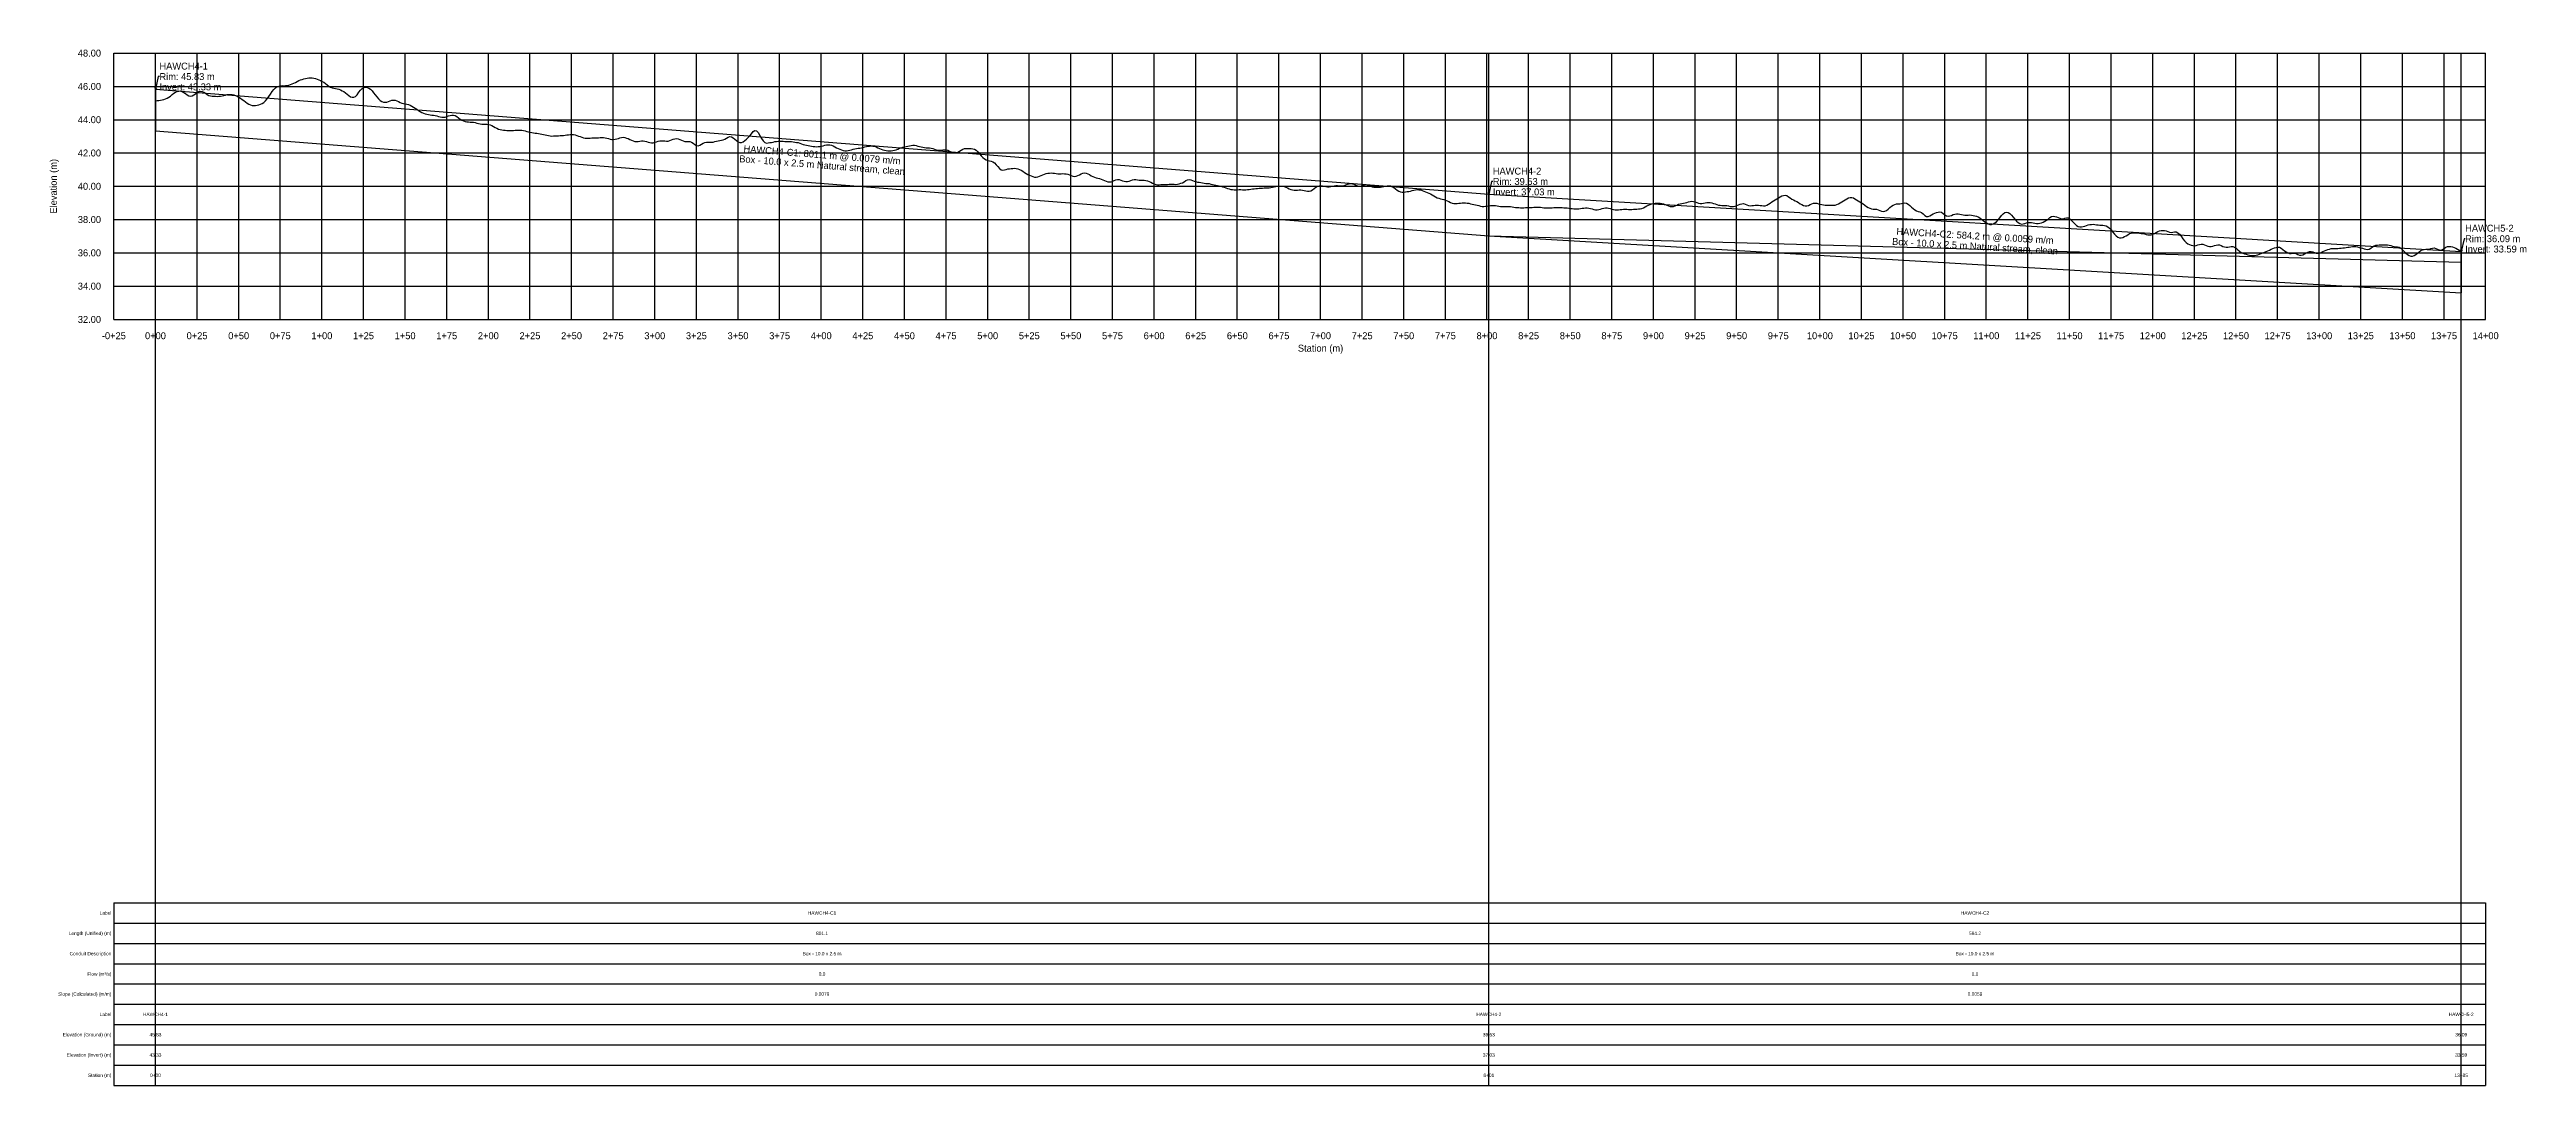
# Model space of a CAD drawing. Extents: x -64 to 1425, y -140 to 482.
import ezdxf
from ezdxf.enums import TextEntityAlignment as Align

# ---------------------------------------------------------------- set-up
doc = ezdxf.new("R2010")
doc.units = 0
for name, color, linetype in [('Annotation', 7, 'Continuous'), ('Annotation_Table', 254, 'Continuous'), ('Crown', 7, 'Continuous'), ('Grid', 254, 'Continuous'), ('Grid_Text', 7, 'Continuous'), ('Ground_Elevation', 3, 'Continuous'), ('Hydraulic_Grade', 5, 'Continuous'), ('Invert', 7, 'Continuous'), ('Structure', 7, 'Continuous')]:
    doc.layers.add(name, color=color, linetype=linetype)

msp = doc.modelspace()

# ---------------------------------------------------------------- linework, layer by layer
at = {"layer": 'Annotation', "color": 0}
for points in [[(2.4, 465.9), (1.7, 465.9), (0, 458.3)], [(803.5, 402.9), (802.8, 402.9), (801.1, 395.3)], [(1387.7, 368.5), (1387, 368.5), (1385.3, 360.9)]]:
    msp.add_lwpolyline(points, dxfattribs=at)
for points in [[(0, 458.3), (-0.2, 459.3), (0.6, 459.1)], [(801.1, 395.3), (800.9, 396.2), (801.6, 396.1)], [(1385.3, 360.9), (1385.1, 361.9), (1385.9, 361.7)]]:
    msp.add_lwpolyline(points, close=True, dxfattribs=at)
at = {"layer": 'Annotation_Table', "color": 254}
for points in [[(0, -140.2), (0, 480)], [(801.1, -140.2), (801.1, 480)], [(1385.3, -140.2), (1385.3, 480)], [(-25, -30.5), (1400, -30.5)], [(-25, -30.5), (-25, -140.2)], [(-25, -42.7), (1400, -42.7)], [(1400, -30.5), (1400, -140.2)], [(-25, -54.9), (1400, -54.9)], [(-25, -67.1), (1400, -67.1)], [(-25, -79.2), (1400, -79.2)], [(-25, -91.4), (1400, -91.4)], [(-25, -103.6), (1400, -103.6)], [(-25, -115.8), (1400, -115.8)], [(-25, -128), (1400, -128)], [(-25, -140.2), (1400, -140.2)]]:
    msp.add_lwpolyline(points, dxfattribs=at)
at = {"layer": 'Crown', "color": 0}
for points in [[(0, 458.3), (0, 458.3)], [(0, 458.3), (801.1, 395.3)], [(801.1, 395.3), (801.1, 395.3)], [(801.1, 395.3), (1385.3, 360.9)], [(1385.3, 360.9), (1385.3, 360.9)]]:
    msp.add_lwpolyline(points, dxfattribs=at)
at = {"layer": 'Grid', "color": 254}
for points in [[(-25, 480), (1400, 480)], [(-25, 320), (-25, 480)], [(0, 320), (0, 480)], [(25, 320), (25, 480)], [(50, 320), (50, 480)], [(75, 320), (75, 480)], [(100, 320), (100, 480)], [(125, 320), (125, 480)], [(150, 320), (150, 480)], [(175, 320), (175, 480)], [(200, 320), (200, 480)], [(225, 320), (225, 480)], [(250, 320), (250, 480)], [(275, 320), (275, 480)], [(300, 320), (300, 480)], [(325, 320), (325, 480)], [(350, 320), (350, 480)], [(375, 320), (375, 480)], [(400, 320), (400, 480)], [(425, 320), (425, 480)], [(450, 320), (450, 480)], [(475, 320), (475, 480)], [(500, 320), (500, 480)], [(525, 320), (525, 480)], [(550, 320), (550, 480)], [(575, 320), (575, 480)], [(600, 320), (600, 480)], [(625, 320), (625, 480)], [(650, 320), (650, 480)], [(675, 320), (675, 480)], [(700, 320), (700, 480)], [(725, 320), (725, 480)], [(750, 320), (750, 480)], [(775, 320), (775, 480)], [(800, 320), (800, 480)], [(825, 320), (825, 480)], [(850, 320), (850, 480)], [(875, 320), (875, 480)], [(900, 320), (900, 480)], [(925, 320), (925, 480)], [(950, 320), (950, 480)], [(975, 320), (975, 480)], [(1000, 320), (1000, 480)], [(1025, 320), (1025, 480)], [(1050, 320), (1050, 480)], [(1075, 320), (1075, 480)], [(1100, 320), (1100, 480)], [(1125, 320), (1125, 480)], [(1150, 320), (1150, 480)], [(1175, 320), (1175, 480)], [(1200, 320), (1200, 480)], [(1225, 320), (1225, 480)], [(1250, 320), (1250, 480)], [(1275, 320), (1275, 480)], [(1300, 320), (1300, 480)], [(1325, 320), (1325, 480)], [(1350, 320), (1350, 480)], [(1375, 320), (1375, 480)], [(1400, 320), (1400, 480)], [(-25, 460), (1400, 460)], [(-25, 440), (1400, 440)], [(-25, 420), (1400, 420)], [(-25, 400), (1400, 400)], [(-25, 380), (1400, 380)], [(-25, 360), (1400, 360)], [(-25, 340), (1400, 340)], [(-25, 320), (1400, 320)]]:
    msp.add_lwpolyline(points, dxfattribs=at)
at = {"layer": 'Ground_Elevation', "color": 3}
msp.add_lwpolyline([(0.1, 451.3), (1.1, 451.5), (2.1, 451.6), (3.1, 451.8), (4.1, 452), (5.1, 452.2), (6.1, 452.5), (7.1, 452.9), (8.1, 453.5), (9.1, 454.2), (10.1, 455.1), (11.1, 455.9), (12.1, 456.5), (13.1, 457), (14.1, 457.2), (15.1, 457.3), (16.1, 457), (17.1, 456.4), (18.1, 455.7), (19.1, 454.9), (20.1, 454.4), (21.1, 454.1), (22.1, 454.3), (23.1, 454.9), (24.1, 455.6), (25.1, 456.4), (26.1, 456.9), (27.1, 457.1), (28.1, 456.9), (29.1, 456.5), (30.1, 455.9), (31.1, 455.1), (32.1, 454.6), (33.1, 454.3), (34.1, 454.2), (35.1, 454.1), (36.1, 454.1), (37.1, 454), (38.1, 454.1), (39.1, 454.1), (40.1, 454.3), (41.1, 454.5), (42.1, 454.8), (43.1, 455.1), (44.1, 455.2), (45.1, 455.2), (46.1, 455.1), (47.1, 454.9), (48.1, 454.6), (49.1, 454.2), (50.1, 453.6), (51.1, 453), (52.1, 452.2), (53.1, 451.5), (54.1, 450.7), (55.1, 450), (56.1, 449.4), (57.1, 449), (58.1, 448.6), (59.1, 448.5), (60.1, 448.5), (61.1, 448.7), (62.1, 449), (63.1, 449.4), (64.1, 449.8), (65.1, 450.4), (66.1, 451.3), (67.1, 452.5), (68.1, 453.9), (69.1, 455.4), (70.1, 456.9), (71.1, 458.1), (72.1, 459.1), (73.1, 459.9), (74.1, 460.2), (75.1, 460.4), (76.1, 460.5), (77.1, 460.4), (78.1, 460.5), (79.1, 460.6), (80.1, 460.8), (81.1, 461.1), (82.1, 461.5), (83.1, 461.9), (84.1, 462.4), (85.1, 463), (86.1, 463.5), (87.1, 463.9), (88.1, 464.2), (89.1, 464.5), (90.1, 464.8), (91.1, 465), (92.1, 465.1), (93.1, 465.1), (94.1, 465.1), (95.1, 464.9), (96.1, 464.7), (97.1, 464.4), (98.1, 464), (99.1, 463.5), (100.1, 463), (101.1, 462.5), (102.1, 461.7), (103.1, 460.9), (104.1, 460.1), (105.1, 459.5), (106.1, 459.2), (107.1, 458.9), (108.1, 458.7), (109.1, 458.5), (110.1, 458.3), (111.1, 457.9), (112.1, 457.4), (113.1, 456.9), (114.1, 456.2), (115.1, 455.4), (116.1, 454.5), (117.1, 453.8), (118.1, 453.5), (119.1, 453.5), (120.1, 454), (121.1, 455), (122.1, 456.5), (123.1, 457.8), (124.1, 458.8), (125.1, 459.4), (126.1, 459.6), (127.1, 459.4), (128.1, 459), (129.1, 458.3), (130.1, 457.4), (131.1, 456.2), (132.1, 454.9), (133.1, 453.7), (134.1, 452.6), (135.1, 451.6), (136.1, 451), (137.1, 450.6), (138.1, 450.5), (139.1, 450.6), (140.1, 450.9), (141.1, 451.3), (142.1, 451.7), (143.1, 451.8), (144.1, 451.7), (145.1, 451.4), (146.1, 450.9), (147.1, 450.4), (148.1, 450), (149.1, 449.8), (150.1, 449.6), (151.1, 449.4), (152.1, 449.1), (153.1, 448.7), (154.1, 448.2), (155.1, 447.6), (156.1, 447), (157.1, 446.3), (158.1, 445.6), (159.1, 444.9), (160.1, 444.4), (161.1, 443.9), (162.1, 443.6), (163.1, 443.3), (164.1, 443.1), (165.1, 443), (166.1, 442.8), (167.1, 442.7), (168.1, 442.5), (169.1, 442.3), (170.1, 442), (171.1, 441.7), (172.1, 441.6), (173.1, 441.5), (174.1, 441.6), (175.1, 441.9), (176.1, 442.3), (177.1, 442.6), (178.1, 442.8), (179.1, 442.8), (180.1, 442.5), (181.1, 441.9), (182.1, 441.2), (183.1, 440.4), (184.1, 439.7), (185.1, 439.3), (186.1, 439), (187.1, 438.8), (188.1, 438.7), (189.1, 438.6), (190.1, 438.6), (191.1, 438.5), (192.1, 438.3), (193.1, 438), (194.1, 437.7), (195.1, 437.5), (196.1, 437.4), (197.1, 437.4), (198.1, 437.4), (199.1, 437.4), (200.1, 437.2), (201.1, 436.9), (202.1, 436.5), (203.1, 436), (204.1, 435.4), (205.1, 434.9), (206.1, 434.4), (207.1, 434.1), (208.1, 433.9), (209.1, 433.8), (210.1, 433.7), (211.1, 433.6), (212.1, 433.5), (213.1, 433.5), (214.1, 433.5), (215.1, 433.6), (216.1, 433.7), (217.1, 433.7), (218.1, 433.8), (219.1, 433.7), (220.1, 433.7), (221.1, 433.5), (222.1, 433.3), (223.1, 433), (224.1, 432.7), (225.1, 432.5), (226.1, 432.3), (227.1, 432.2), (228.1, 432), (229.1, 431.9), (230.1, 431.7), (231.1, 431.5), (232.1, 431.3), (233.1, 431.1), (234.1, 430.9), (235.1, 430.7), (236.1, 430.5), (237.1, 430.3), (238.1, 430.2), (239.1, 430.3), (240.1, 430.3), (241.1, 430.4), (242.1, 430.4), (243.1, 430.5), (244.1, 430.5), (245.1, 430.5), (246.1, 430.7), (247.1, 430.9), (248.1, 431), (249.1, 431.2), (250.1, 431.2), (251.1, 431.1), (252.1, 430.9), (253.1, 430.6), (254.1, 430.2), (255.1, 429.9), (256.1, 429.5), (257.1, 429.2), (258.1, 429), (259.1, 428.9), (260.1, 428.9), (261.1, 429), (262.1, 429.1), (263.1, 429.2), (264.1, 429.2), (265.1, 429.2), (266.1, 429.2), (267.1, 429.3), (268.1, 429.3), (269.1, 429.3), (270.1, 429.2), (271.1, 429), (272.1, 428.7), (273.1, 428.4), (274.1, 428.1), (275.1, 428.2), (276.1, 428.4), (277.1, 428.6), (278.1, 428.8), (279.1, 429.2), (280.1, 429.4), (281.1, 429.5), (282.1, 429.3), (283.1, 429), (284.1, 428.7), (285.1, 428.2), (286.1, 427.7), (287.1, 427.3), (288.1, 426.9), (289.1, 426.8), (290.1, 426.9), (291.1, 427.1), (292.1, 427.3), (293.1, 427.3), (294.1, 427.1), (295.1, 426.9), (296.1, 426.5), (297.1, 426.2), (298.1, 426), (299.1, 426.1), (300.1, 426.4), (301.1, 426.7), (302.1, 427), (303.1, 427.2), (304.1, 427.3), (305.1, 427.3), (306.1, 427.2), (307.1, 427), (308.1, 427.1), (309.1, 427.4), (310.1, 427.9), (311.1, 428.3), (312.1, 428.6), (313.1, 428.7), (314.1, 428.5), (315.1, 428.2), (316.1, 427.7), (317.1, 427.2), (318.1, 426.9), (319.1, 426.8), (320.1, 426.8), (321.1, 426.8), (322.1, 426.4), (323.1, 425.8), (324.1, 425), (325.1, 424.4), (326.1, 424.2), (327.1, 424.6), (328.1, 425.2), (329.1, 425.8), (330.1, 426.2), (331.1, 426.4), (332.1, 426.4), (333.1, 426.4), (334.1, 426.4), (335.1, 426.5), (336.1, 426.9), (337.1, 427.1), (338.1, 427.3), (339.1, 427.4), (340.1, 427.7), (341.1, 427.9), (342.1, 428.4), (343.1, 429), (344.1, 429.5), (345.1, 429.9), (346.1, 429.7), (347.1, 429.2), (348.1, 428.3), (349.1, 427.4), (350.1, 426.7), (351.1, 426.3), (352.1, 426.3), (353.1, 426.6), (354.1, 427.4), (355.1, 428.4), (356.1, 429.4), (357.1, 430.4), (358.1, 431.5), (359.1, 432.9), (360.1, 433.6), (361.1, 433.3), (362.1, 432.3), (363.1, 430.6), (364.1, 428.8), (365.1, 427.3), (366.1, 426.3), (367.1, 425.9), (368.1, 426), (369.1, 426.2), (370.1, 426.3), (371.1, 426.5), (372.1, 426.8), (373.1, 426.9), (374.1, 427), (375.1, 427.1), (376.1, 427.1), (377.1, 427), (378.1, 426.9), (379.1, 426.8), (380.1, 426.8), (381.1, 426.8), (382.1, 426.8), (383.1, 426.7), (384.1, 426.5), (385.1, 426.3), (386.1, 426.2), (387.1, 425.9), (388.1, 425.5), (389.1, 425.1), (390.1, 424.8), (391.1, 424.6), (392.1, 424.4), (393.1, 424.2), (394.1, 424.1), (395.1, 423.9), (396.1, 423.8), (397.1, 423.7), (398.1, 423.8), (399.1, 423.8), (400.1, 424), (401.1, 424.2), (402.1, 424.6), (403.1, 424.8), (404.1, 424.9), (405.1, 424.9), (406.1, 424.6), (407.1, 424.2), (408.1, 423.7), (409.1, 423.1), (410.1, 422.6), (411.1, 422.2), (412.1, 421.8), (413.1, 421.4), (414.1, 421.2), (415.1, 421.3), (416.1, 421.4), (417.1, 421.6), (418.1, 421.9), (419.1, 422.2), (420.1, 422.5), (421.1, 422.7), (422.1, 422.8), (423.1, 422.9), (424.1, 423.1), (425.1, 423.3), (426.1, 423.6), (427.1, 423.9), (428.1, 424.1), (429.1, 424.1), (430.1, 424.2), (431.1, 424.1), (432.1, 424), (433.1, 423.6), (434.1, 423.1), (435.1, 422.7), (436.1, 422.2), (437.1, 421.8), (438.1, 421.6), (439.1, 421.4), (440.1, 421.3), (441.1, 421.3), (442.1, 421.3), (443.1, 421.5), (444.1, 421.7), (445.1, 421.9), (446.1, 422.3), (447.1, 422.8), (448.1, 423.1), (449.1, 423.5), (450.1, 423.7), (451.1, 423.9), (452.1, 424.1), (453.1, 424.2), (454.1, 424.5), (455.1, 424.6), (456.1, 424.6), (457.1, 424.4), (458.1, 424.1), (459.1, 423.9), (460.1, 423.6), (461.1, 423.4), (462.1, 423.2), (463.1, 423.1), (464.1, 423.1), (465.1, 423), (466.1, 422.9), (467.1, 422.6), (468.1, 422.2), (469.1, 421.8), (470.1, 421.6), (471.1, 421.6), (472.1, 421.7), (473.1, 421.9), (474.1, 421.9), (475.1, 421.8), (476.1, 421.6), (477.1, 421.1), (478.1, 420.6), (479.1, 420.2), (480.1, 420.1), (481.1, 420.1), (482.1, 420.5), (483.1, 421), (484.1, 421.7), (485.1, 422.3), (486.1, 422.6), (487.1, 422.6), (488.1, 422.6), (489.1, 422.7), (490.1, 422.6), (491.1, 422.5), (492.1, 422.2), (493.1, 421.7), (494.1, 420.7), (495.1, 419.5), (496.1, 418.3), (497.1, 417.3), (498.1, 416.4), (499.1, 415.9), (500.1, 415.5), (501.1, 415.3), (502.1, 415.1), (503.1, 414.6), (504.1, 414), (505.1, 412.9), (506.1, 411.8), (507.1, 410.6), (508.1, 409.9), (509.1, 409.7), (510.1, 409.8), (511.1, 410.1), (512.1, 410.4), (513.1, 410.5), (514.1, 410.6), (515.1, 410.7), (516.1, 410.8), (517.1, 410.7), (518.1, 410.4), (519.1, 410), (520.1, 409.6), (521.1, 409), (522.1, 408.2), (523.1, 407.7), (524.1, 407.1), (525.1, 406.6), (526.1, 406.2), (527.1, 405.8), (528.1, 405.5), (529.1, 405.5), (530.1, 405.7), (531.1, 406), (532.1, 406.4), (533.1, 406.9), (534.1, 407.3), (535.1, 407.6), (536.1, 407.8), (537.1, 407.9), (538.1, 408), (539.1, 407.9), (540.1, 407.8), (541.1, 407.6), (542.1, 407.5), (543.1, 407.5), (544.1, 407.5), (545.1, 407.6), (546.1, 407.5), (547.1, 407.4), (548.1, 407.2), (549.1, 406.9), (550.1, 406.5), (551.1, 406.1), (552.1, 405.9), (553.1, 406), (554.1, 406.4), (555.1, 406.9), (556.1, 407.4), (557.1, 407.8), (558.1, 408), (559.1, 407.9), (560.1, 407.5), (561.1, 407), (562.1, 406.3), (563.1, 405.8), (564.1, 405.4), (565.1, 405.1), (566.1, 404.9), (567.1, 404.6), (568.1, 404.3), (569.1, 403.9), (570.1, 403.5), (571.1, 403), (572.1, 402.7), (573.1, 402.6), (574.1, 402.7), (575.1, 403.1), (576.1, 403.5), (577.1, 403.8), (578.1, 404), (579.1, 404), (580.1, 403.7), (581.1, 403.3), (582.1, 403), (583.1, 402.8), (584.1, 402.9), (585.1, 403.1), (586.1, 403.5), (587.1, 403.8), (588.1, 404), (589.1, 404), (590.1, 403.9), (591.1, 403.7), (592.1, 403.6), (593.1, 403.6), (594.1, 403.6), (595.1, 403.5), (596.1, 403.3), (597.1, 402.9), (598.1, 402.4), (599.1, 401.8), (600.1, 401.4), (601.1, 401.1), (602.1, 400.9), (603.1, 400.9), (604.1, 401), (605.1, 401.1), (606.1, 401.1), (607.1, 401.1), (608.1, 401.1), (609.1, 401.2), (610.1, 401.2), (611.1, 401.3), (612.1, 401.2), (613.1, 401.1), (614.1, 401.2), (615.1, 401.5), (616.1, 401.8), (617.1, 402.1), (618.1, 402.7), (619.1, 403.4), (620.1, 403.9), (621.1, 404.1), (622.1, 403.8), (623.1, 403.5), (624.1, 403.1), (625.1, 402.8), (626.1, 402.5), (627.1, 402.4), (628.1, 402.3), (629.1, 402.1), (630.1, 401.9), (631.1, 401.7), (632.1, 401.6), (633.1, 401.6), (634.1, 401.3), (635.1, 401), (636.1, 400.8), (637.1, 400.6), (638.1, 400.5), (639.1, 400.3), (640.1, 400), (641.1, 399.7), (642.1, 399.4), (643.1, 399.1), (644.1, 398.7), (645.1, 398.4), (646.1, 398.1), (647.1, 398), (648.1, 397.9), (649.1, 397.9), (650.1, 397.9), (651.1, 398), (652.1, 398), (653.1, 397.9), (654.1, 397.9), (655.1, 397.9), (656.1, 398), (657.1, 398.1), (658.1, 398.2), (659.1, 398.4), (660.1, 398.5), (661.1, 398.6), (662.1, 398.7), (663.1, 398.8), (664.1, 398.8), (665.1, 398.9), (666.1, 399), (667.1, 399.1), (668.1, 399), (669.1, 399.1), (670.1, 399.2), (671.1, 399.4), (672.1, 399.6), (673.1, 399.8), (674.1, 400), (675.1, 400.1), (676.1, 400.1), (677.1, 400), (678.1, 399.8), (679.1, 399.4), (680.1, 399), (681.1, 398.5), (682.1, 398.1), (683.1, 397.8), (684.1, 397.7), (685.1, 397.7), (686.1, 397.7), (687.1, 397.9), (688.1, 397.9), (689.1, 397.7), (690.1, 397.4), (691.1, 397.2), (692.1, 397.1), (693.1, 397.1), (694.1, 397.3), (695.1, 397.9), (696.1, 398.7), (697.1, 399.4), (698.1, 400), (699.1, 400.3), (700.1, 400.4), (701.1, 400.3), (702.1, 400.1), (703.1, 399.8), (704.1, 399.6), (705.1, 399.6), (706.1, 399.9), (707.1, 400.1), (708.1, 400.3), (709.1, 400.4), (710.1, 400.4), (711.1, 400.3), (712.1, 400.2), (713.1, 400.2), (714.1, 400.5), (715.1, 400.9), (716.1, 401.3), (717.1, 401.5), (718.1, 401.6), (719.1, 401.5), (720.1, 401.2), (721.1, 400.7), (722.1, 400.3), (723.1, 400), (724.1, 400), (725.1, 400.4), (726.1, 400.7), (727.1, 401), (728.1, 400.9), (729.1, 400.5), (730.1, 400), (731.1, 399.6), (732.1, 399.4), (733.1, 399.4), (734.1, 399.5), (735.1, 399.5), (736.1, 399.5), (737.1, 399.6), (738.1, 399.8), (739.1, 400), (740.1, 400.2), (741.1, 400.3), (742.1, 400.3), (743.1, 399.9), (744.1, 399.2), (745.1, 398.4), (746.1, 397.7), (747.1, 397.1), (748.1, 396.6), (749.1, 396.4), (750.1, 396.5), (751.1, 396.6), (752.1, 396.8), (753.1, 396.9), (754.1, 397.1), (755.1, 397.4), (756.1, 397.7), (757.1, 397.9), (758.1, 398), (759.1, 397.9), (760.1, 397.8), (761.1, 397.4), (762.1, 397), (763.1, 396.6), (764.1, 396.3), (765.1, 395.9), (766.1, 395.5), (767.1, 394.9), (768.1, 394.3), (769.1, 393.7), (770.1, 393.1), (771.1, 392.8), (772.1, 392.5), (773.1, 392.3), (774.1, 392.1), (775.1, 391.7), (776.1, 391.3), (777.1, 390.8), (778.1, 390.3), (779.1, 389.9), (780.1, 389.7), (781.1, 389.6), (782.1, 389.7), (783.1, 389.8), (784.1, 389.9), (785.1, 390), (786.1, 390), (787.1, 390), (788.1, 389.9), (789.1, 389.8), (790.1, 389.5), (791.1, 389.3), (792.1, 389), (793.1, 388.8), (794.1, 388.6), (795.1, 388.4), (796.1, 388.1), (797.1, 387.9), (798.1, 387.8), (799.1, 388), (800.1, 388.1), (801.1, 388.3), (802.1, 388.4), (803.1, 388.5), (804.1, 388.5), (805.1, 388.4), (806.1, 388.2), (807.1, 388), (808.1, 387.9), (809.1, 387.9), (810.1, 387.8), (811.1, 387.8), (812.1, 387.8), (813.1, 387.8), (814.1, 387.8), (815.1, 387.6), (816.1, 387.5), (817.1, 387.3), (818.1, 387.2), (819.1, 387.2), (820.1, 387.1), (821.1, 387.1), (822.1, 387.1), (823.1, 387.2), (824.1, 387.2), (825.1, 387.2), (826.1, 387.2), (827.1, 387.3), (828.1, 387.4), (829.1, 387.4), (830.1, 387.4), (831.1, 387.4), (832.1, 387.4), (833.1, 387.3), (834.1, 387.1), (835.1, 387), (836.1, 387), (837.1, 387), (838.1, 387), (839.1, 387), (840.1, 387.2), (841.1, 387.2), (842.1, 387.2), (843.1, 387.3), (844.1, 387.3), (845.1, 387.2), (846.1, 387.1), (847.1, 387), (848.1, 387), (849.1, 386.9), (850.1, 386.7), (851.1, 386.6), (852.1, 386.5), (853.1, 386.4), (854.1, 386.4), (855.1, 386.4), (856.1, 386.6), (857.1, 386.8), (858.1, 386.9), (859.1, 387), (860.1, 387), (861.1, 386.9), (862.1, 386.7), (863.1, 386.4), (864.1, 386.1), (865.1, 385.9), (866.1, 385.9), (867.1, 386), (868.1, 386.3), (869.1, 386.6), (870.1, 386.9), (871.1, 387), (872.1, 387), (873.1, 386.9), (874.1, 386.6), (875.1, 386.3), (876.1, 386), (877.1, 385.8), (878.1, 385.8), (879.1, 385.9), (880.1, 386), (881.1, 386.1), (882.1, 386.2), (883.1, 386.2), (884.1, 386.2), (885.1, 386.1), (886.1, 386.1), (887.1, 386.1), (888.1, 386.2), (889.1, 386.3), (890.1, 386.3), (891.1, 386.4), (892.1, 386.5), (893.1, 386.7), (894.1, 387.1), (895.1, 387.7), (896.1, 388.2), (897.1, 388.7), (898.1, 389.1), (899.1, 389.5), (900.1, 389.7), (901.1, 389.8), (902.1, 389.9), (903.1, 389.9), (904.1, 389.8), (905.1, 389.7), (906.1, 389.4), (907.1, 389.1), (908.1, 388.7), (909.1, 388.2), (910.1, 387.9), (911.1, 387.8), (912.1, 387.9), (913.1, 388.2), (914.1, 388.7), (915.1, 389.2), (916.1, 389.5), (917.1, 389.7), (918.1, 389.9), (919.1, 390), (920.1, 390.2), (921.1, 390.6), (922.1, 390.9), (923.1, 391.1), (924.1, 390.9), (925.1, 390.6), (926.1, 390.2), (927.1, 389.9), (928.1, 389.7), (929.1, 389.7), (930.1, 389.8), (931.1, 390), (932.1, 390.3), (933.1, 390.3), (934.1, 390.2), (935.1, 390), (936.1, 389.7), (937.1, 389.4), (938.1, 389), (939.1, 388.7), (940.1, 388.6), (941.1, 388.5), (942.1, 388.4), (943.1, 388.4), (944.1, 388.4), (945.1, 388.2), (946.1, 387.9), (947.1, 387.8), (948.1, 387.8), (949.1, 388.1), (950.1, 388.4), (951.1, 388.8), (952.1, 389.2), (953.1, 389.5), (954.1, 389.6), (955.1, 389.3), (956.1, 388.8), (957.1, 388.4), (958.1, 388.3), (959.1, 388.4), (960.1, 388.5), (961.1, 388.6), (962.1, 388.6), (963.1, 388.6), (964.1, 388.5), (965.1, 388.4), (966.1, 388.2), (967.1, 388.3), (968.1, 388.7), (969.1, 389.2), (970.1, 389.9), (971.1, 390.6), (972.1, 391.2), (973.1, 391.8), (974.1, 392.4), (975.1, 393), (976.1, 393.6), (977.1, 394.2), (978.1, 394.5), (979.1, 394.6), (980.1, 394.4), (981.1, 393.7), (982.1, 393), (983.1, 392.3), (984.1, 391.8), (985.1, 391.3), (986.1, 390.8), (987.1, 390.2), (988.1, 389.5), (989.1, 389), (990.1, 388.5), (991.1, 388.3), (992.1, 388.2), (993.1, 388.4), (994.1, 389), (995.1, 389.5), (996.1, 389.9), (997.1, 389.9), (998.1, 389.8), (999.1, 389.5), (1000.1, 389.3), (1001.1, 389), (1002.1, 388.8), (1003.1, 388.7), (1004.1, 388.6), (1005.1, 388.7), (1006.1, 388.7), (1007.1, 388.7), (1008.1, 388.6), (1009.1, 388.7), (1010.1, 389), (1011.1, 389.4), (1012.1, 390), (1013.1, 390.6), (1014.1, 391.2), (1015.1, 391.8), (1016.1, 392.5), (1017.1, 393), (1018.1, 393.3), (1019.1, 393.2), (1020.1, 393), (1021.1, 392.5), (1022.1, 391.9), (1023.1, 391.3), (1024.1, 390.7), (1025.1, 390.1), (1026.1, 389.4), (1027.1, 388.6), (1028.1, 387.8), (1029.1, 387.2), (1030.1, 386.8), (1031.1, 386.4), (1032.1, 386.3), (1033.1, 386.2), (1034.1, 386.2), (1035.1, 385.9), (1036.1, 385.4), (1037.1, 385), (1038.1, 384.8), (1039.1, 385), (1040.1, 385.5), (1041.1, 386.3), (1042.1, 387.2), (1043.1, 388), (1044.1, 388.7), (1045.1, 389.1), (1046.1, 389.4), (1047.1, 389.4), (1048.1, 389.4), (1049.1, 389.6), (1050.1, 389.8), (1051.1, 390), (1052.1, 389.8), (1053.1, 389.2), (1054.1, 388.5), (1055.1, 387.5), (1056.1, 386.6), (1057.1, 385.8), (1058.1, 385.3), (1059.1, 384.9), (1060.1, 384.6), (1061.1, 384.2), (1062.1, 383.4), (1063.1, 382.5), (1064.1, 381.9), (1065.1, 381.8), (1066.1, 382.2), (1067.1, 382.8), (1068.1, 383.4), (1069.1, 383.9), (1070.1, 384.3), (1071.1, 384.5), (1072.1, 384.6), (1073.1, 384.4), (1074.1, 383.7), (1075.1, 382.9), (1076.1, 382.3), (1077.1, 382), (1078.1, 382.2), (1079.1, 382.5), (1080.1, 383), (1081.1, 383.3), (1082.1, 383.4), (1083.1, 383.4), (1084.1, 383.3), (1085.1, 383.1), (1086.1, 382.8), (1087.1, 382.7), (1088.1, 382.6), (1089.1, 382.7), (1090.1, 382.8), (1091.1, 382.7), (1092.1, 382.5), (1093.1, 382.3), (1094.1, 382), (1095.1, 381.6), (1096.1, 381), (1097.1, 380.2), (1098.1, 379.4), (1099.1, 378.7), (1100.1, 378), (1101.1, 377.5), (1102.1, 377.1), (1103.1, 377), (1104.1, 377.4), (1105.1, 378), (1106.1, 378.7), (1107.1, 379.8), (1108.1, 381), (1109.1, 382.4), (1110.1, 383.4), (1111.1, 384.2), (1112.1, 384.5), (1113.1, 384.3), (1114.1, 383.7), (1115.1, 382.6), (1116.1, 381.4), (1117.1, 380.2), (1118.1, 379.1), (1119.1, 378.3), (1120.1, 377.6), (1121.1, 377.3), (1122.1, 377.4), (1123.1, 377.7), (1124.1, 378), (1125.1, 378.2), (1126.1, 378.2), (1127.1, 378.2), (1128.1, 378.1), (1129.1, 377.9), (1130.1, 377.7), (1131.1, 377.6), (1132.1, 377.8), (1133.1, 378.1), (1134.1, 378.5), (1135.1, 379), (1136.1, 379.6), (1137.1, 380.3), (1138.1, 381.2), (1139.1, 381.8), (1140.1, 382.1), (1141.1, 381.9), (1142.1, 381.6), (1143.1, 381.2), (1144.1, 380.8), (1145.1, 380.4), (1146.1, 380.5), (1147.1, 380.8), (1148.1, 381.1), (1149.1, 381), (1150.1, 380.4), (1151.1, 379.5), (1152.1, 378.5), (1153.1, 377.4), (1154.1, 376.4), (1155.1, 375.8), (1156.1, 375.6), (1157.1, 375.6), (1158.1, 375.8), (1159.1, 376.1), (1160.1, 376.5), (1161.1, 376.8), (1162.1, 377), (1163.1, 377.1), (1164.1, 377.2), (1165.1, 377.1), (1166.1, 376.9), (1167.1, 376.8), (1168.1, 376.7), (1169.1, 376.7), (1170.1, 376.6), (1171.1, 376.4), (1172.1, 376.2), (1173.1, 375.7), (1174.1, 374.9), (1175.1, 373.8), (1176.1, 372.5), (1177.1, 371.2), (1178.1, 370.2), (1179.1, 369.5), (1180.1, 369), (1181.1, 369), (1182.1, 369.3), (1183.1, 369.8), (1184.1, 370.3), (1185.1, 370.9), (1186.1, 371.6), (1187.1, 371.9), (1188.1, 372), (1189.1, 372), (1190.1, 372.1), (1191.1, 372.1), (1192.1, 371.9), (1193.1, 371.7), (1194.1, 371.6), (1195.1, 371.4), (1196.1, 371.1), (1197.1, 370.9), (1198.1, 370.8), (1199.1, 370.9), (1200.1, 371.2), (1201.1, 371.7), (1202.1, 372.3), (1203.1, 372.8), (1204.1, 373.2), (1205.1, 373.4), (1206.1, 373.5), (1207.1, 373.4), (1208.1, 373.2), (1209.1, 372.9), (1210.1, 372.5), (1211.1, 372.3), (1212.1, 372.4), (1213.1, 372.6), (1214.1, 372.6), (1215.1, 372.1), (1216.1, 371.3), (1217.1, 370.1), (1218.1, 368.5), (1219.1, 367.2), (1220.1, 366.2), (1221.1, 365.5), (1222.1, 365.1), (1223.1, 364.7), (1224.1, 364.4), (1225.1, 364.3), (1226.1, 364.5), (1227.1, 364.8), (1228.1, 365.1), (1229.1, 365.3), (1230.1, 365.2), (1231.1, 364.8), (1232.1, 364.4), (1233.1, 364), (1234.1, 363.8), (1235.1, 363.8), (1236.1, 364), (1237.1, 364.4), (1238.1, 364.7), (1239.1, 364.9), (1240.1, 364.8), (1241.1, 364.4), (1242.1, 363.9), (1243.1, 363.6), (1244.1, 363.4), (1245.1, 363.4), (1246.1, 363.7), (1247.1, 363.9), (1248.1, 363.9), (1249.1, 363.5), (1250.1, 362.8), (1251.1, 361.9), (1252.1, 361.1), (1253.1, 360.3), (1254.1, 359.8), (1255.1, 359.5), (1256.1, 359.2), (1257.1, 358.9), (1258.1, 358.7), (1259.1, 358.5), (1260.1, 358.5), (1261.1, 358.5), (1262.1, 358.6), (1263.1, 358.8), (1264.1, 359.2), (1265.1, 359.6), (1266.1, 360), (1267.1, 360.4), (1268.1, 360.8), (1269.1, 361.2), (1270.1, 361.7), (1271.1, 362.3), (1272.1, 362.7), (1273.1, 363), (1274.1, 363.3), (1275.1, 363.5), (1276.1, 363.4), (1277.1, 362.8), (1278.1, 362.1), (1279.1, 361.3), (1280.1, 360.7), (1281.1, 360.1), (1282.1, 359.7), (1283.1, 359.7), (1284.1, 359.8), (1285.1, 359.9), (1286.1, 359.6), (1287.1, 359.1), (1288.1, 358.7), (1289.1, 358.7), (1290.1, 358.9), (1291.1, 359.4), (1292.1, 360), (1293.1, 360.5), (1294.1, 360.9), (1295.1, 360.9), (1296.1, 360.6), (1297.1, 360.2), (1298.1, 359.9), (1299.1, 359.9), (1300.1, 359.9), (1301.1, 360.3), (1302.1, 360.8), (1303.1, 361.3), (1304.1, 361.7), (1305.1, 362), (1306.1, 362.3), (1307.1, 362.6), (1308.1, 362.7), (1309.1, 362.7), (1310.1, 362.7), (1311.1, 362.7), (1312.1, 362.8), (1313.1, 362.9), (1314.1, 363), (1315.1, 363.1), (1316.1, 363.2), (1317.1, 363.4), (1318.1, 363.5), (1319.1, 363.7), (1320.1, 363.9), (1321.1, 363.9), (1322.1, 363.8), (1323.1, 363.6), (1324.1, 363.3), (1325.1, 363.1), (1326.1, 362.8), (1327.1, 362.5), (1328.1, 362.2), (1329.1, 362), (1330.1, 362.3), (1331.1, 362.9), (1332.1, 363.6), (1333.1, 364.2), (1334.1, 364.6), (1335.1, 364.7), (1336.1, 364.8), (1337.1, 364.8), (1338.1, 364.8), (1339.1, 364.9), (1340.1, 364.9), (1341.1, 364.8), (1342.1, 364.6), (1343.1, 364.4), (1344.1, 364.1), (1345.1, 363.8), (1346.1, 363.7), (1347.1, 363.6), (1348.1, 363.4), (1349.1, 362.8), (1350.1, 361.9), (1351.1, 360.9), (1352.1, 359.9), (1353.1, 359.1), (1354.1, 358.4), (1355.1, 358.1), (1356.1, 358.1), (1357.1, 358.4), (1358.1, 359), (1359.1, 359.8), (1360.1, 360.7), (1361.1, 361.5), (1362.1, 361.9), (1363.1, 362.1), (1364.1, 362.2), (1365.1, 362.2), (1366.1, 362.3), (1367.1, 362.6), (1368.1, 362.9), (1369.1, 363), (1370.1, 362.7), (1371.1, 362.2), (1372.1, 361.8), (1373.1, 361.7), (1374.1, 362), (1375.1, 362.7), (1376.1, 363.4), (1377.1, 363.8), (1378.1, 363.9), (1379.1, 363.8), (1380.1, 363.6), (1381.1, 363.2), (1382.1, 362.8), (1383.1, 362.3), (1384.1, 361.7), (1385.3, 361.7)], dxfattribs=at)
at = {"layer": 'Hydraulic_Grade', "color": 5}
for points in [[(0, 433.3), (801.1, 370.3)], [(801.1, 370.3), (801.1, 370.3)], [(801.1, 370.3), (1385.3, 354.5)], [(1385.3, 354.5), (1385.3, 354.5), (1385.3, 354.5)]]:
    msp.add_lwpolyline(points, dxfattribs=at)
at = {"layer": 'Invert', "color": 0}
for points in [[(0, 433.3), (0, 433.3)], [(0, 433.3), (801.1, 370.3)], [(801.1, 370.3), (801.1, 370.3)], [(801.1, 370.3), (1385.3, 335.9)], [(1385.3, 335.9), (1385.3, 335.9)]]:
    msp.add_lwpolyline(points, dxfattribs=at)
at = {"layer": 'Structure', "color": 0}
for points in [[(0, 458.3), (0, 433.3)], [(0, 458.3), (0, 433.3)], [(801.1, 395.3), (801.1, 370.3)], [(801.1, 395.3), (801.1, 370.3)], [(1385.3, 360.9), (1385.3, 335.9)], [(1385.3, 360.9), (1385.3, 335.9)]]:
    msp.add_lwpolyline(points, dxfattribs=at)

# ---------------------------------------------------------------- texts
at = {"layer": 'Annotation', "color": 0}
for s, height, p in [('HAWCH4-1', 4.17, (2.4, 472.2)), ('Rim: 45.83 m', 4.167, (2.4, 465.9)), ('Invert: 43.33 m', 4.167, (2.4, 459.7)), ('HAWCH4-2', 4.17, (803.5, 409.1)), ('Rim: 39.53 m', 4.167, (803.5, 402.9)), ('Invert: 37.03 m', 4.167, (803.5, 396.6)), ('HAWCH5-2', 4.17, (1387.7, 374.8)), ('Rim: 36.09 m', 4.167, (1387.7, 368.5)), ('Invert: 33.59 m', 4.167, (1387.7, 362.3))]:
    msp.add_text(s, height=height, dxfattribs=at).set_placement(p, align=Align.MIDDLE_LEFT)
for s, rotation, p in [('Box - 10.0 x 2.5 m Natural stream, clean', 355.5017, (400.5, 412.7)), ('HAWCH4-C1: 801.1 m @ 0.0079 m/m', 355.5017, (400.5, 418.9)), ('HAWCH4-C2: 584.2 m @ 0.0059 m/m', 356.6332, (1093.2, 370.2)), ('Box - 10.0 x 2.5 m Natural stream, clean', 356.6332, (1093.2, 364))]:
    msp.add_text(s, height=4.167, rotation=rotation, dxfattribs=at).set_placement(p, align=Align.MIDDLE_CENTER)
at = {"layer": 'Annotation_Table', "color": 0}
for s, height, p in [('Label', 2.08, (-26.5, -36.6)), ('Length (Unified) (m)', 2.083, (-26.5, -48.8)), ('Conduit Description', 2.083, (-26.5, -61)), ('Flow (m³/s)', 2.083, (-26.5, -73.2)), ('Slope (Calculated) (m/m)', 2.083, (-26.5, -85.3)), ('Label', 2.08, (-26.5, -97.5)), ('Elevation (Ground) (m)', 2.083, (-26.5, -109.7)), ('Elevation (Invert) (m)', 2.083, (-26.5, -121.9)), ('Station (m)', 2.083, (-26.5, -134.1))]:
    msp.add_text(s, height=height, dxfattribs=at).set_placement(p, align=Align.MIDDLE_RIGHT)
for s, height, p in [('HAWCH4-C1', 2.08, (400.5, -36.6)), ('HAWCH4-C2', 2.08, (1093.2, -36.6)), ('801.1', 2.08, (400.5, -48.8)), ('584.2', 2.08, (1093.2, -48.8)), ('Box - 10.0 x 2.5 m', 2.083, (400.5, -61)), ('0.0', 2.08, (400.5, -73.2)), ('Box - 10.0 x 2.5 m', 2.083, (1093.2, -61)), ('0.0', 2.08, (1093.2, -73.2)), ('0.0079', 2.08, (400.5, -85.3)), ('0.0059', 2.08, (1093.2, -85.3)), ('HAWCH4-1', 2.08, (0, -97.5)), ('HAWCH4-2', 2.08, (801.1, -97.5)), ('HAWCH5-2', 2.08, (1385.3, -97.5)), ('45.83', 2.08, (0, -109.7)), ('39.53', 2.08, (801.1, -109.7)), ('36.09', 2.08, (1385.3, -109.7)), ('43.33', 2.08, (0, -121.9)), ('0+00', 2.08, (0, -134.1)), ('37.03', 2.08, (801.1, -121.9)), ('8+01', 2.08, (801.1, -134.1)), ('13+85', 2.08, (1385.3, -134.1)), ('33.59', 2.08, (1385.3, -121.9))]:
    msp.add_text(s, height=height, dxfattribs=at).set_placement(p, align=Align.MIDDLE_CENTER)
at = {"layer": 'Grid_Text', "color": 0}
for s, p in [('48.00', (-32.7, 480)), ('46.00', (-32.7, 460)), ('44.00', (-32.7, 440)), ('42.00', (-32.7, 420)), ('40.00', (-32.7, 400)), ('38.00', (-32.7, 380)), ('36.00', (-32.7, 360)), ('34.00', (-32.7, 340)), ('32.00', (-32.7, 320))]:
    msp.add_text(s, height=4.17, dxfattribs=at).set_placement(p, align=Align.MIDDLE_RIGHT)
msp.add_text('Elevation (m)', height=4.167, rotation=90, dxfattribs=at).set_placement((-58, 400), align=Align.BOTTOM_CENTER)
for s, height, p in [('-0+25', 4.17, (-25, 312.3)), ('0+00', 4.17, (0, 312.3)), ('0+25', 4.17, (25, 312.3)), ('0+50', 4.17, (50, 312.3)), ('0+75', 4.17, (75, 312.3)), ('1+00', 4.17, (100, 312.3)), ('1+25', 4.17, (125, 312.3)), ('1+50', 4.17, (150, 312.3)), ('1+75', 4.17, (175, 312.3)), ('2+00', 4.17, (200, 312.3)), ('2+25', 4.17, (225, 312.3)), ('2+50', 4.17, (250, 312.3)), ('2+75', 4.17, (275, 312.3)), ('3+00', 4.17, (300, 312.3)), ('3+25', 4.17, (325, 312.3)), ('3+50', 4.17, (350, 312.3)), ('3+75', 4.17, (375, 312.3)), ('4+00', 4.17, (400, 312.3)), ('4+25', 4.17, (425, 312.3)), ('4+50', 4.17, (450, 312.3)), ('4+75', 4.17, (475, 312.3)), ('5+00', 4.17, (500, 312.3)), ('5+25', 4.17, (525, 312.3)), ('5+50', 4.17, (550, 312.3)), ('5+75', 4.17, (575, 312.3)), ('6+00', 4.17, (600, 312.3)), ('6+25', 4.17, (625, 312.3)), ('6+50', 4.17, (650, 312.3)), ('6+75', 4.17, (675, 312.3)), ('Station (m)', 4.167, (700, 304.8)), ('7+00', 4.17, (700, 312.3)), ('7+25', 4.17, (725, 312.3)), ('7+50', 4.17, (750, 312.3)), ('7+75', 4.17, (775, 312.3)), ('8+00', 4.17, (800, 312.3)), ('8+25', 4.17, (825, 312.3)), ('8+50', 4.17, (850, 312.3)), ('8+75', 4.17, (875, 312.3)), ('9+00', 4.17, (900, 312.3)), ('9+25', 4.17, (925, 312.3)), ('9+50', 4.17, (950, 312.3)), ('9+75', 4.17, (975, 312.3)), ('10+00', 4.17, (1000, 312.3)), ('10+25', 4.17, (1025, 312.3)), ('10+50', 4.17, (1050, 312.3)), ('10+75', 4.17, (1075, 312.3)), ('11+00', 4.17, (1100, 312.3)), ('11+25', 4.17, (1125, 312.3)), ('11+50', 4.17, (1150, 312.3)), ('11+75', 4.17, (1175, 312.3)), ('12+00', 4.17, (1200, 312.3)), ('12+25', 4.17, (1225, 312.3)), ('12+50', 4.17, (1250, 312.3)), ('12+75', 4.17, (1275, 312.3)), ('13+00', 4.17, (1300, 312.3)), ('13+25', 4.17, (1325, 312.3)), ('13+50', 4.17, (1350, 312.3)), ('13+75', 4.17, (1375, 312.3)), ('14+00', 4.17, (1400, 312.3))]:
    msp.add_text(s, height=height, dxfattribs=at).set_placement(p, align=Align.TOP_CENTER)

doc.saveas('drawing.dxf')
